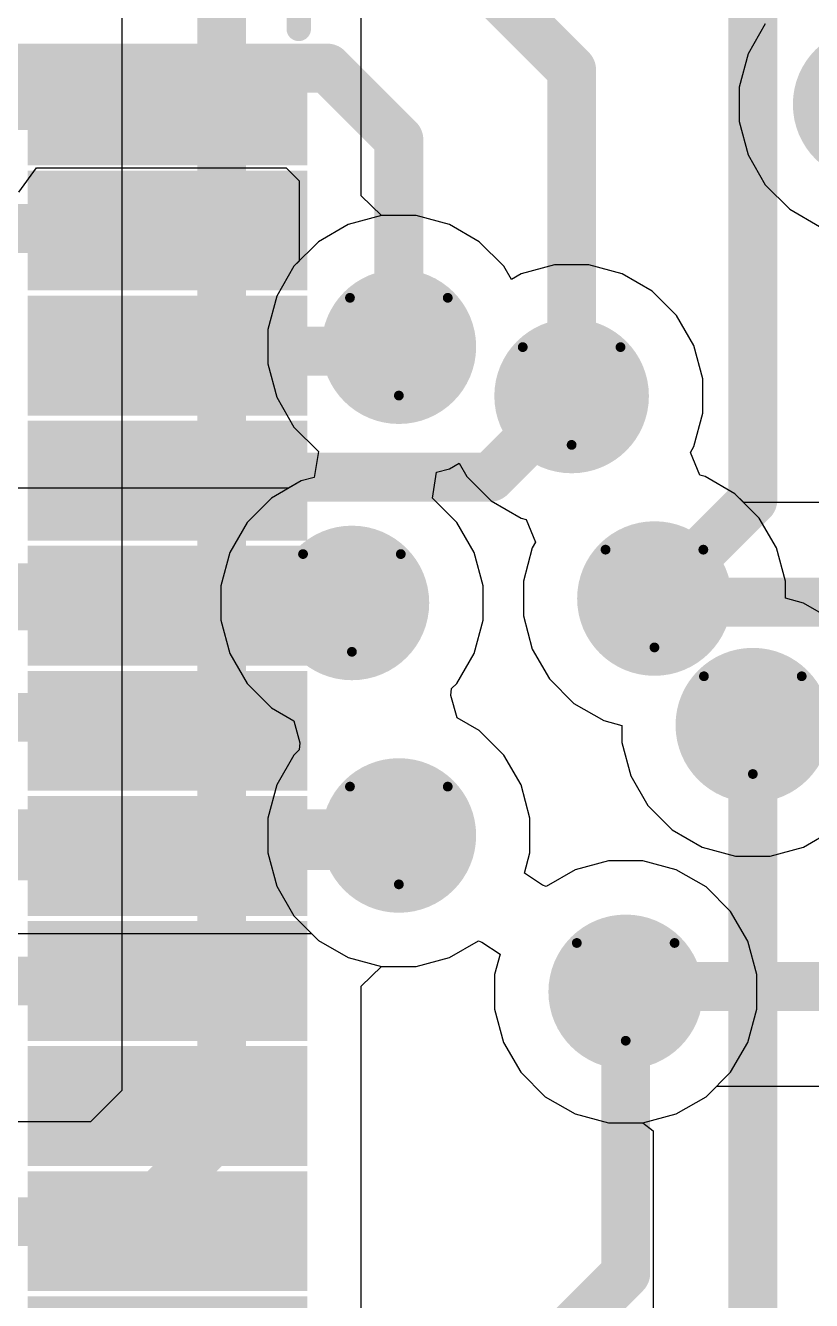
# Model space of a CAD drawing. Header units: inches. Extents: x -21 to 276, y -5 to 220.
# Drawn here: x 68.44 to 72.53, y 39.54 to 46.17 of the extents above; entities that cross this region are included whole.
import ezdxf

# ---------------------------------------------------------------- set-up
doc = ezdxf.new("R2010")
doc.units = ezdxf.units.IN
for name, color, linetype in [('Bottom Layer', 5, 'Continuous'), ('Bottom Overlay', 54, 'Continuous'), ('Bottom Paste', 16, 'Continuous'), ('Bottom Solder', 6, 'Continuous'), ('Drill Drawing', 1, 'Continuous'), ('Ground', 16, 'Continuous'), ('Power + Signal', 76, 'Continuous'), ('Top Layer', 1, 'Continuous'), ('Top Solder', 216, 'Continuous'), ('Via Holes', 16, 'Continuous')]:
    doc.layers.add(name, color=color, linetype=linetype)

# ---------------------------------------------------------------- blocks, each defined once
blk = doc.blocks.new('SSOP_28_208____B_57')
at = {"layer": 'Bottom Layer'}
for points in [[(2.775, 1.835), (4.025, 1.835), (4.025, 1.415), (2.775, 1.415)], [(2.775, 1.185), (4.025, 1.185), (4.025, 0.765), (2.775, 0.765)], [(2.775, 0.535), (4.025, 0.535), (4.025, 0.115), (2.775, 0.115)], [(2.775, -0.115), (4.025, -0.115), (4.025, -0.535), (2.775, -0.535)], [(2.775, -0.765), (4.025, -0.765), (4.025, -1.185), (2.775, -1.185)], [(2.775, -1.415), (4.025, -1.415), (4.025, -1.835), (2.775, -1.835)], [(2.775, -2.065), (4.025, -2.065), (4.025, -2.485), (2.775, -2.485)], [(2.775, -2.715), (4.025, -2.715), (4.025, -3.135), (2.775, -3.135)], [(2.775, -3.365), (4.025, -3.365), (4.025, -3.785), (2.775, -3.785)], [(2.775, -4.015), (4.025, -4.015), (4.025, -4.435), (2.775, -4.435)]]:
    blk.add_hatch(color=5, dxfattribs=at).paths.add_polyline_path(points)
at = {"layer": 'Bottom Paste'}
for points in [[(2.775, 1.835), (4.025, 1.835), (4.025, 1.415), (2.775, 1.415)], [(2.775, 1.185), (4.025, 1.185), (4.025, 0.765), (2.775, 0.765)], [(2.775, 0.535), (4.025, 0.535), (4.025, 0.115), (2.775, 0.115)], [(2.775, -0.115), (4.025, -0.115), (4.025, -0.535), (2.775, -0.535)], [(2.775, -0.765), (4.025, -0.765), (4.025, -1.185), (2.775, -1.185)], [(2.775, -1.415), (4.025, -1.415), (4.025, -1.835), (2.775, -1.835)], [(2.775, -2.065), (4.025, -2.065), (4.025, -2.485), (2.775, -2.485)], [(2.775, -2.715), (4.025, -2.715), (4.025, -3.135), (2.775, -3.135)], [(2.775, -3.365), (4.025, -3.365), (4.025, -3.785), (2.775, -3.785)], [(2.775, -4.015), (4.025, -4.015), (4.025, -4.435), (2.775, -4.435)]]:
    blk.add_hatch(color=16, dxfattribs=at).paths.add_polyline_path(points)
at = {"layer": 'Bottom Solder'}
for points in [[(2.6734, 2.5866), (4.1266, 2.5866), (4.1266, 1.9634), (2.6734, 1.9634)], [(2.6734, 1.9366), (4.1266, 1.9366), (4.1266, 1.3134), (2.6734, 1.3134)], [(2.6734, 1.2866), (4.1266, 1.2866), (4.1266, 0.6634), (2.6734, 0.6634)], [(2.6734, 0.6366), (4.1266, 0.6366), (4.1266, 0.0134), (2.6734, 0.0134)], [(2.6734, -0.0134), (4.1266, -0.0134), (4.1266, -0.6366), (2.6734, -0.6366)], [(2.6734, -0.6634), (4.1266, -0.6634), (4.1266, -1.2866), (2.6734, -1.2866)], [(2.6734, -1.3134), (4.1266, -1.3134), (4.1266, -1.9366), (2.6734, -1.9366)], [(2.6734, -1.9634), (4.1266, -1.9634), (4.1266, -2.5866), (2.6734, -2.5866)], [(2.6734, -2.6134), (4.1266, -2.6134), (4.1266, -3.2366), (2.6734, -3.2366)], [(2.6734, -3.2634), (4.1266, -3.2634), (4.1266, -3.8866), (2.6734, -3.8866)], [(2.6734, -3.9134), (4.1266, -3.9134), (4.1266, -4.5366), (2.6734, -4.5366)]]:
    blk.add_hatch(color=6, dxfattribs=at).paths.add_polyline_path(points)
at = {"layer": 'Bottom Overlay'}
blk.add_lwpolyline([(2.7178, -4.6228, 0.127, 0.127, 0), (2.7178, -5.207, 0.127, 0.127, 0)], format="xyseb", dxfattribs=at)
blk.add_lwpolyline([(2.686, -4.6228, 0.0635, 0.0635, 1), (2.7496, -4.6228, 0.0635, 0.0635, 1)], format="xyseb", close=True, dxfattribs=at)

msp = doc.modelspace()

# ---------------------------------------------------------------- hatches: boundary and pattern name
at = {"layer": 'Bottom Layer'}
h = msp.add_hatch(color=5, dxfattribs=at)
edge = h.paths.add_edge_path()
edge.add_arc((70.3834, 44.5008), 0.3, 0, 360)
h = msp.add_hatch(color=5, dxfattribs=at)
edge = h.paths.add_edge_path()
edge.add_arc((71.281, 44.2446), 0.3, 0, 360)
h = msp.add_hatch(color=5, dxfattribs=at)
edge = h.paths.add_edge_path()
edge.add_arc((70.1396, 43.1692), 0.3, 0, 360)
h = msp.add_hatch(color=5, dxfattribs=at)
edge = h.paths.add_edge_path()
edge.add_arc((71.7112, 43.1921), 0.3, 0, 360)
h = msp.add_hatch(color=5, dxfattribs=at)
edge = h.paths.add_edge_path()
edge.add_arc((72.2224, 42.5342), 0.3, 0, 360)
h = msp.add_hatch(color=5, dxfattribs=at)
edge = h.paths.add_edge_path()
edge.add_arc((70.3834, 41.9608), 0.3, 0, 360)
h = msp.add_hatch(color=5, dxfattribs=at)
edge = h.paths.add_edge_path()
edge.add_arc((71.562, 41.1482), 0.3, 0, 360)
at = {"layer": 'Bottom Solder'}
h = msp.add_hatch(color=6, dxfattribs=at)
edge = h.paths.add_edge_path()
edge.add_arc((72.832, 45.76), 0.4016, 0, 360)
h = msp.add_hatch(color=6, dxfattribs=at)
edge = h.paths.add_edge_path()
edge.add_arc((70.3834, 44.5008), 0.4016, 0, 360)
h = msp.add_hatch(color=6, dxfattribs=at)
edge = h.paths.add_edge_path()
edge.add_arc((71.281, 44.2446), 0.4016, 0, 360)
h = msp.add_hatch(color=6, dxfattribs=at)
edge = h.paths.add_edge_path()
edge.add_arc((70.1396, 43.1692), 0.4016, 0, 360)
h = msp.add_hatch(color=6, dxfattribs=at)
edge = h.paths.add_edge_path()
edge.add_arc((71.7112, 43.1921), 0.4016, 0, 360)
h = msp.add_hatch(color=6, dxfattribs=at)
edge = h.paths.add_edge_path()
edge.add_arc((72.2224, 42.5342), 0.4016, 0, 360)
h = msp.add_hatch(color=6, dxfattribs=at)
edge = h.paths.add_edge_path()
edge.add_arc((70.3834, 41.9608), 0.4016, 0, 360)
h = msp.add_hatch(color=6, dxfattribs=at)
edge = h.paths.add_edge_path()
edge.add_arc((71.562, 41.1482), 0.4016, 0, 360)
at = {"layer": 'Ground'}
h = msp.add_hatch(color=16, dxfattribs=at)
edge = h.paths.add_edge_path()
edge.add_arc((70.3834, 44.5008), 0.3, 0, 360)
h = msp.add_hatch(color=16, dxfattribs=at)
edge = h.paths.add_edge_path()
edge.add_arc((71.281, 44.2446), 0.3, 0, 360)
h = msp.add_hatch(color=16, dxfattribs=at)
edge = h.paths.add_edge_path()
edge.add_arc((70.1396, 43.1692), 0.3, 0, 360)
h = msp.add_hatch(color=16, dxfattribs=at)
edge = h.paths.add_edge_path()
edge.add_arc((71.7112, 43.1921), 0.3, 0, 360)
h = msp.add_hatch(color=16, dxfattribs=at)
edge = h.paths.add_edge_path()
edge.add_arc((72.2224, 42.5342), 0.3, 0, 360)
h = msp.add_hatch(color=16, dxfattribs=at)
edge = h.paths.add_edge_path()
edge.add_arc((70.3834, 41.9608), 0.3, 0, 360)
h = msp.add_hatch(color=16, dxfattribs=at)
edge = h.paths.add_edge_path()
edge.add_arc((71.562, 41.1482), 0.3, 0, 360)
at = {"layer": 'Power + Signal'}
h = msp.add_hatch(color=76, dxfattribs=at)
edge = h.paths.add_edge_path()
edge.add_arc((70.3834, 44.5008), 0.3, 0, 360)
h = msp.add_hatch(color=76, dxfattribs=at)
edge = h.paths.add_edge_path()
edge.add_arc((71.281, 44.2446), 0.3, 0, 360)
h = msp.add_hatch(color=76, dxfattribs=at)
edge = h.paths.add_edge_path()
edge.add_arc((70.1396, 43.1692), 0.3, 0, 360)
h = msp.add_hatch(color=76, dxfattribs=at)
edge = h.paths.add_edge_path()
edge.add_arc((71.7112, 43.1921), 0.3, 0, 360)
h = msp.add_hatch(color=76, dxfattribs=at)
edge = h.paths.add_edge_path()
edge.add_arc((72.2224, 42.5342), 0.3, 0, 360)
h = msp.add_hatch(color=76, dxfattribs=at)
edge = h.paths.add_edge_path()
edge.add_arc((70.3834, 41.9608), 0.3, 0, 360)
h = msp.add_hatch(color=76, dxfattribs=at)
edge = h.paths.add_edge_path()
edge.add_arc((71.562, 41.1482), 0.3, 0, 360)
at = {"layer": 'Top Layer'}
h = msp.add_hatch(color=1, dxfattribs=at)
edge = h.paths.add_edge_path()
edge.add_arc((70.3834, 44.5008), 0.3, 0, 360)
h = msp.add_hatch(color=1, dxfattribs=at)
edge = h.paths.add_edge_path()
edge.add_arc((71.281, 44.2446), 0.3, 0, 360)
h = msp.add_hatch(color=1, dxfattribs=at)
edge = h.paths.add_edge_path()
edge.add_arc((70.1396, 43.1692), 0.3, 0, 360)
h = msp.add_hatch(color=1, dxfattribs=at)
edge = h.paths.add_edge_path()
edge.add_arc((71.7112, 43.1921), 0.3, 0, 360)
h = msp.add_hatch(color=1, dxfattribs=at)
edge = h.paths.add_edge_path()
edge.add_arc((72.2224, 42.5342), 0.3, 0, 360)
h = msp.add_hatch(color=1, dxfattribs=at)
edge = h.paths.add_edge_path()
edge.add_arc((70.3834, 41.9608), 0.3, 0, 360)
h = msp.add_hatch(color=1, dxfattribs=at)
edge = h.paths.add_edge_path()
edge.add_arc((71.562, 41.1482), 0.3, 0, 360)
at = {"layer": 'Top Solder'}
h = msp.add_hatch(color=216, dxfattribs=at)
edge = h.paths.add_edge_path()
edge.add_arc((72.832, 45.76), 0.4016, 0, 360)
h = msp.add_hatch(color=216, dxfattribs=at)
edge = h.paths.add_edge_path()
edge.add_arc((70.3834, 44.5008), 0.4016, 0, 360)
h = msp.add_hatch(color=216, dxfattribs=at)
edge = h.paths.add_edge_path()
edge.add_arc((71.281, 44.2446), 0.4016, 0, 360)
h = msp.add_hatch(color=216, dxfattribs=at)
edge = h.paths.add_edge_path()
edge.add_arc((70.1396, 43.1692), 0.4016, 0, 360)
h = msp.add_hatch(color=216, dxfattribs=at)
edge = h.paths.add_edge_path()
edge.add_arc((71.7112, 43.1921), 0.4016, 0, 360)
h = msp.add_hatch(color=216, dxfattribs=at)
edge = h.paths.add_edge_path()
edge.add_arc((72.2224, 42.5342), 0.4016, 0, 360)
h = msp.add_hatch(color=216, dxfattribs=at)
edge = h.paths.add_edge_path()
edge.add_arc((70.3834, 41.9608), 0.4016, 0, 360)
h = msp.add_hatch(color=216, dxfattribs=at)
edge = h.paths.add_edge_path()
edge.add_arc((71.562, 41.1482), 0.4016, 0, 360)
at = {"layer": 'Via Holes'}
h = msp.add_hatch(color=7, dxfattribs=at)
edge = h.paths.add_edge_path()
edge.add_arc((70.3834, 44.5008), 0.15, 0, 360)
h = msp.add_hatch(color=7, dxfattribs=at)
edge = h.paths.add_edge_path()
edge.add_arc((71.281, 44.2446), 0.15, 0, 360)
h = msp.add_hatch(color=7, dxfattribs=at)
edge = h.paths.add_edge_path()
edge.add_arc((71.7112, 43.1921), 0.15, 0, 360)
h = msp.add_hatch(color=7, dxfattribs=at)
edge = h.paths.add_edge_path()
edge.add_arc((70.1396, 43.1692), 0.15, 0, 360)
h = msp.add_hatch(color=7, dxfattribs=at)
edge = h.paths.add_edge_path()
edge.add_arc((72.2224, 42.5342), 0.15, 0, 360)
h = msp.add_hatch(color=7, dxfattribs=at)
edge = h.paths.add_edge_path()
edge.add_arc((70.3834, 41.9608), 0.15, 0, 360)
h = msp.add_hatch(color=7, dxfattribs=at)
edge = h.paths.add_edge_path()
edge.add_arc((71.562, 41.1482), 0.15, 0, 360)

# ---------------------------------------------------------------- linework, layer by layer
at = {"layer": 'Bottom Layer'}
for p, q in [((70.1872, 45.2847), (70.1872, 46.3456)), ((72.287, 46.1781), (72.1974, 46.0229)), ((72.1974, 46.0229), (72.151, 45.8497)), ((72.151, 45.8497), (72.151, 45.6703)), ((72.151, 45.6703), (72.1974, 45.4971)), ((72.1974, 45.4971), (72.287, 45.3419)), ((72.287, 45.3419), (72.4138, 45.2151)), ((70.2937, 45.1818), (70.1872, 45.2847)), ((72.4138, 45.2151), (72.5691, 45.1254)), ((70.4731, 45.1818), (70.2937, 45.1818)), ((70.6463, 45.1354), (70.4731, 45.1818)), ((70.8015, 45.0457), (70.6463, 45.1354)), ((70.9283, 44.9189), (70.8015, 45.0457)), ((71.1913, 44.9256), (71.0181, 44.8792)), ((71.3707, 44.9256), (71.1913, 44.9256)), ((71.5439, 44.8792), (71.3707, 44.9256)), ((70.968, 44.8503), (70.9283, 44.9189)), ((71.0181, 44.8792), (70.968, 44.8503)), ((71.6991, 44.7895), (71.5439, 44.8792)), ((71.8259, 44.6628), (71.6991, 44.7895)), ((71.9156, 44.5075), (71.8259, 44.6628)), ((71.962, 44.3343), (71.9156, 44.5075)), ((71.962, 44.155), (71.962, 44.3343)), ((71.9156, 43.9818), (71.962, 44.155)), ((71.898, 43.9514), (71.9156, 43.9818)), ((71.9466, 43.834), (71.898, 43.9514)), ((71.974, 43.8267), (71.9466, 43.834)), ((72.1293, 43.737), (71.974, 43.8267)), ((72.175, 43.6913), (72.1293, 43.737)), ((73.7686, 43.6913), (72.175, 43.6913)), ((70.6463, 41.3262), (70.7964, 41.4129)), ((70.7964, 41.4129), (70.8149, 41.407)), ((70.8149, 41.407), (70.9095, 41.3442)), ((70.9095, 41.3442), (70.881, 41.2379)), ((70.1872, 41.1769), (70.2937, 41.2798)), ((70.2937, 41.2798), (70.4731, 41.2798)), ((70.4731, 41.2798), (70.6463, 41.3262)), ((70.881, 41.2379), (70.881, 41.0585)), ((70.1872, 39.9636), (70.1872, 41.1769)), ((70.881, 41.0585), (70.9274, 40.8853)), ((70.9274, 40.8853), (71.017, 40.7301)), ((71.017, 40.7301), (71.1438, 40.6033)), ((71.9801, 40.6033), (72.0353, 40.6585)), ((72.0353, 40.6585), (74.9752, 40.6585)), ((71.1438, 40.6033), (71.2991, 40.5136)), ((71.8248, 40.5136), (71.9801, 40.6033)), ((71.2991, 40.5136), (71.4723, 40.4672)), ((71.6516, 40.4672), (71.8248, 40.5136)), ((71.4723, 40.4672), (71.6516, 40.4672)), ((70.1872, 39.3136), (70.1872, 39.9636))]:
    msp.add_line(p, q, dxfattribs=at)
for points in [[(64.8116, 45.7546, 0.254, 0.254, 0), (69.1812, 45.7546, 0.254, 0.254, 0)], [(67.5576, 45.1148, 0.254, 0.254, 0), (69.171, 45.1148, 0.254, 0.254, 0)], [(69.171, 45.1148, 0.254, 0.254, 0), (69.1812, 45.1046, 0.254, 0.254, 0)], [(69.1812, 44.4546, 0.254, 0.254, 0), (69.2043, 44.4777, 0.254, 0.254, 0)], [(69.2043, 44.4777, 0.254, 0.254, 0), (70.3603, 44.4777, 0.254, 0.254, 0)], [(70.3603, 44.4777, 0.254, 0.254, 0), (70.3834, 44.5008, 0.254, 0.254, 0)], [(70.8589, 43.8225, 0.254, 0.254, 0), (71.281, 44.2446, 0.254, 0.254, 0)], [(69.1812, 43.8046, 0.254, 0.254, 0), (69.1991, 43.8225, 0.254, 0.254, 0)], [(69.1991, 43.8225, 0.254, 0.254, 0), (70.8589, 43.8225, 0.254, 0.254, 0)], [(68.2325, 43.1546, 0.254, 0.254, 0), (69.1812, 43.1546, 0.254, 0.254, 0)], [(69.1812, 43.1546, 0.254, 0.254, 0), (69.1885, 43.1619, 0.254, 0.254, 0)], [(69.1885, 43.1619, 0.254, 0.254, 0), (70.1323, 43.1619, 0.254, 0.254, 0)], [(70.1323, 43.1619, 0.254, 0.254, 0), (70.1396, 43.1692, 0.254, 0.254, 0)], [(71.6096, 43.1921, 0.254, 0.254, 0), (71.6283, 43.1734, 0.254, 0.254, 0)], [(71.6283, 43.1734, 0.254, 0.254, 0), (75.9624, 43.1734, 0.254, 0.254, 0)], [(66.2857, 42.5745, 0.254, 0.254, 0), (69.1112, 42.5745, 0.254, 0.254, 0)], [(69.1112, 42.5745, 0.254, 0.254, 0), (69.1812, 42.5046, 0.254, 0.254, 0)], [(72.2224, 42.5342, 0.254, 0.254, 0), (72.2372, 42.5194, 0.254, 0.254, 0)], [(72.2372, 42.5194, 0.254, 0.254, 0), (75.9664, 42.5194, 0.254, 0.254, 0)], [(70.3303, 41.9077, 0.254, 0.254, 0), (70.3834, 41.9608, 0.254, 0.254, 0)], [(69.1812, 41.9077, 0.254, 0.254, 0), (70.3303, 41.9077, 0.254, 0.254, 0)], [(68.2978, 41.8546, 0.254, 0.254, 0), (69.1812, 41.8546, 0.254, 0.254, 0)], [(68.2325, 41.2046, 0.254, 0.254, 0), (69.1812, 41.2046, 0.254, 0.254, 0)], [(71.562, 41.1482, 0.254, 0.254, 0), (71.5902, 41.1764, 0.254, 0.254, 0)], [(71.5902, 41.1764, 0.254, 0.254, 0), (75.953, 41.1764, 0.254, 0.254, 0)]]:
    msp.add_lwpolyline(points, format="xyseb", dxfattribs=at)
for points in [[(69.1177, 45.7546, 0.127, 0.127, 1), (69.2447, 45.7546, 0.127, 0.127, 1)], [(69.1075, 45.1148, 0.127, 0.127, 1), (69.2345, 45.1148, 0.127, 0.127, 1)], [(69.1075, 45.1148, 0.127, 0.127, 1), (69.2345, 45.1148, 0.127, 0.127, 1)], [(69.1177, 45.1046, 0.127, 0.127, 1), (69.2447, 45.1046, 0.127, 0.127, 1)], [(69.1408, 44.4777, 0.127, 0.127, 1), (69.2678, 44.4777, 0.127, 0.127, 1)], [(69.1408, 44.4777, 0.127, 0.127, 1), (69.2678, 44.4777, 0.127, 0.127, 1)], [(70.2968, 44.4777, 0.127, 0.127, 1), (70.4238, 44.4777, 0.127, 0.127, 1)], [(70.2968, 44.4777, 0.127, 0.127, 1), (70.4238, 44.4777, 0.127, 0.127, 1)], [(70.3199, 44.5008, 0.127, 0.127, 1), (70.4469, 44.5008, 0.127, 0.127, 1)], [(69.1177, 44.4546, 0.127, 0.127, 1), (69.2447, 44.4546, 0.127, 0.127, 1)], [(71.2175, 44.2446, 0.127, 0.127, 1), (71.3445, 44.2446, 0.127, 0.127, 1)], [(69.1177, 43.8046, 0.127, 0.127, 1), (69.2447, 43.8046, 0.127, 0.127, 1)], [(69.1356, 43.8225, 0.127, 0.127, 1), (69.2626, 43.8225, 0.127, 0.127, 1)], [(69.1356, 43.8225, 0.127, 0.127, 1), (69.2626, 43.8225, 0.127, 0.127, 1)], [(70.7954, 43.8225, 0.127, 0.127, 1), (70.9224, 43.8225, 0.127, 0.127, 1)], [(70.7954, 43.8225, 0.127, 0.127, 1), (70.9224, 43.8225, 0.127, 0.127, 1)], [(69.1177, 43.1546, 0.127, 0.127, 1), (69.2447, 43.1546, 0.127, 0.127, 1)], [(69.1177, 43.1546, 0.127, 0.127, 1), (69.2447, 43.1546, 0.127, 0.127, 1)], [(69.125, 43.1619, 0.127, 0.127, 1), (69.252, 43.1619, 0.127, 0.127, 1)], [(69.125, 43.1619, 0.127, 0.127, 1), (69.252, 43.1619, 0.127, 0.127, 1)], [(70.0688, 43.1619, 0.127, 0.127, 1), (70.1958, 43.1619, 0.127, 0.127, 1)], [(70.0688, 43.1619, 0.127, 0.127, 1), (70.1958, 43.1619, 0.127, 0.127, 1)], [(70.0761, 43.1692, 0.127, 0.127, 1), (70.2031, 43.1692, 0.127, 0.127, 1)], [(71.5461, 43.1921, 0.127, 0.127, 1), (71.6731, 43.1921, 0.127, 0.127, 1)], [(71.5648, 43.1734, 0.127, 0.127, 1), (71.6918, 43.1734, 0.127, 0.127, 1)], [(71.5648, 43.1734, 0.127, 0.127, 1), (71.6918, 43.1734, 0.127, 0.127, 1)], [(69.0477, 42.5745, 0.127, 0.127, 1), (69.1747, 42.5745, 0.127, 0.127, 1)], [(69.0477, 42.5745, 0.127, 0.127, 1), (69.1747, 42.5745, 0.127, 0.127, 1)], [(69.1177, 42.5046, 0.127, 0.127, 1), (69.2447, 42.5046, 0.127, 0.127, 1)], [(72.1589, 42.5342, 0.127, 0.127, 1), (72.2859, 42.5342, 0.127, 0.127, 1)], [(72.1737, 42.5194, 0.127, 0.127, 1), (72.3007, 42.5194, 0.127, 0.127, 1)], [(72.1737, 42.5194, 0.127, 0.127, 1), (72.3007, 42.5194, 0.127, 0.127, 1)], [(70.3199, 41.9608, 0.127, 0.127, 1), (70.4469, 41.9608, 0.127, 0.127, 1)], [(69.1177, 41.9077, 0.127, 0.127, 1), (69.2447, 41.9077, 0.127, 0.127, 1)], [(70.2668, 41.9077, 0.127, 0.127, 1), (70.3938, 41.9077, 0.127, 0.127, 1)], [(70.2668, 41.9077, 0.127, 0.127, 1), (70.3938, 41.9077, 0.127, 0.127, 1)], [(69.1177, 41.8546, 0.127, 0.127, 1), (69.2447, 41.8546, 0.127, 0.127, 1)], [(69.1177, 41.2046, 0.127, 0.127, 1), (69.2447, 41.2046, 0.127, 0.127, 1)], [(71.5267, 41.1764, 0.127, 0.127, 1), (71.6537, 41.1764, 0.127, 0.127, 1)], [(71.5267, 41.1764, 0.127, 0.127, 1), (71.6537, 41.1764, 0.127, 0.127, 1)], [(71.4985, 41.1482, 0.127, 0.127, 1), (71.6255, 41.1482, 0.127, 0.127, 1)]]:
    msp.add_lwpolyline(points, format="xyseb", close=True, dxfattribs=at)
at = {"layer": 'Drill Drawing'}
for points in [[(70.1294, 44.7548, 0.0508, 0.0508, 0), (70.6374, 44.7548, 0.0508, 0.0508, 0)], [(70.1294, 44.7548, 0.0508, 0.0508, 0), (70.3834, 44.2468, 0.0508, 0.0508, 0)], [(70.3834, 44.2468, 0.0508, 0.0508, 0), (70.6374, 44.7548, 0.0508, 0.0508, 0)], [(71.027, 44.4986, 0.0508, 0.0508, 0), (71.535, 44.4986, 0.0508, 0.0508, 0)], [(71.027, 44.4986, 0.0508, 0.0508, 0), (71.281, 43.9906, 0.0508, 0.0508, 0)], [(71.281, 43.9906, 0.0508, 0.0508, 0), (71.535, 44.4986, 0.0508, 0.0508, 0)], [(71.4572, 43.4461, 0.0508, 0.0508, 0), (71.9652, 43.4461, 0.0508, 0.0508, 0)], [(71.4572, 43.4461, 0.0508, 0.0508, 0), (71.7112, 42.9381, 0.0508, 0.0508, 0)], [(71.7112, 42.9381, 0.0508, 0.0508, 0), (71.9652, 43.4461, 0.0508, 0.0508, 0)], [(69.8856, 43.4232, 0.0508, 0.0508, 0), (70.3936, 43.4232, 0.0508, 0.0508, 0)], [(69.8856, 43.4232, 0.0508, 0.0508, 0), (70.1396, 42.9152, 0.0508, 0.0508, 0)], [(70.1396, 42.9152, 0.0508, 0.0508, 0), (70.3936, 43.4232, 0.0508, 0.0508, 0)], [(71.9684, 42.7882, 0.0508, 0.0508, 0), (72.4764, 42.7882, 0.0508, 0.0508, 0)], [(71.9684, 42.7882, 0.0508, 0.0508, 0), (72.2224, 42.2802, 0.0508, 0.0508, 0)], [(72.2224, 42.2802, 0.0508, 0.0508, 0), (72.4764, 42.7882, 0.0508, 0.0508, 0)], [(70.1294, 42.2148, 0.0508, 0.0508, 0), (70.6374, 42.2148, 0.0508, 0.0508, 0)], [(70.1294, 42.2148, 0.0508, 0.0508, 0), (70.3834, 41.7068, 0.0508, 0.0508, 0)], [(70.3834, 41.7068, 0.0508, 0.0508, 0), (70.6374, 42.2148, 0.0508, 0.0508, 0)], [(71.308, 41.4022, 0.0508, 0.0508, 0), (71.816, 41.4022, 0.0508, 0.0508, 0)], [(71.308, 41.4022, 0.0508, 0.0508, 0), (71.562, 40.8942, 0.0508, 0.0508, 0)], [(71.562, 40.8942, 0.0508, 0.0508, 0), (71.816, 41.4022, 0.0508, 0.0508, 0)]]:
    msp.add_lwpolyline(points, format="xyseb", dxfattribs=at)
for points in [[(70.1167, 44.7548, 0.0254, 0.0254, 1), (70.1421, 44.7548, 0.0254, 0.0254, 1)], [(70.1167, 44.7548, 0.0254, 0.0254, 1), (70.1421, 44.7548, 0.0254, 0.0254, 1)], [(70.6247, 44.7548, 0.0254, 0.0254, 1), (70.6501, 44.7548, 0.0254, 0.0254, 1)], [(70.6247, 44.7548, 0.0254, 0.0254, 1), (70.6501, 44.7548, 0.0254, 0.0254, 1)], [(71.0143, 44.4986, 0.0254, 0.0254, 1), (71.0397, 44.4986, 0.0254, 0.0254, 1)], [(71.0143, 44.4986, 0.0254, 0.0254, 1), (71.0397, 44.4986, 0.0254, 0.0254, 1)], [(71.5223, 44.4986, 0.0254, 0.0254, 1), (71.5477, 44.4986, 0.0254, 0.0254, 1)], [(71.5223, 44.4986, 0.0254, 0.0254, 1), (71.5477, 44.4986, 0.0254, 0.0254, 1)], [(70.3707, 44.2468, 0.0254, 0.0254, 1), (70.3961, 44.2468, 0.0254, 0.0254, 1)], [(70.3707, 44.2468, 0.0254, 0.0254, 1), (70.3961, 44.2468, 0.0254, 0.0254, 1)], [(71.2683, 43.9906, 0.0254, 0.0254, 1), (71.2937, 43.9906, 0.0254, 0.0254, 1)], [(71.2683, 43.9906, 0.0254, 0.0254, 1), (71.2937, 43.9906, 0.0254, 0.0254, 1)], [(71.4445, 43.4461, 0.0254, 0.0254, 1), (71.4699, 43.4461, 0.0254, 0.0254, 1)], [(71.4445, 43.4461, 0.0254, 0.0254, 1), (71.4699, 43.4461, 0.0254, 0.0254, 1)], [(71.9525, 43.4461, 0.0254, 0.0254, 1), (71.9779, 43.4461, 0.0254, 0.0254, 1)], [(71.9525, 43.4461, 0.0254, 0.0254, 1), (71.9779, 43.4461, 0.0254, 0.0254, 1)], [(69.8729, 43.4232, 0.0254, 0.0254, 1), (69.8983, 43.4232, 0.0254, 0.0254, 1)], [(69.8729, 43.4232, 0.0254, 0.0254, 1), (69.8983, 43.4232, 0.0254, 0.0254, 1)], [(70.3809, 43.4232, 0.0254, 0.0254, 1), (70.4063, 43.4232, 0.0254, 0.0254, 1)], [(70.3809, 43.4232, 0.0254, 0.0254, 1), (70.4063, 43.4232, 0.0254, 0.0254, 1)], [(70.1269, 42.9152, 0.0254, 0.0254, 1), (70.1523, 42.9152, 0.0254, 0.0254, 1)], [(70.1269, 42.9152, 0.0254, 0.0254, 1), (70.1523, 42.9152, 0.0254, 0.0254, 1)], [(71.6985, 42.9381, 0.0254, 0.0254, 1), (71.7239, 42.9381, 0.0254, 0.0254, 1)], [(71.6985, 42.9381, 0.0254, 0.0254, 1), (71.7239, 42.9381, 0.0254, 0.0254, 1)], [(71.9557, 42.7882, 0.0254, 0.0254, 1), (71.9811, 42.7882, 0.0254, 0.0254, 1)], [(71.9557, 42.7882, 0.0254, 0.0254, 1), (71.9811, 42.7882, 0.0254, 0.0254, 1)], [(72.4637, 42.7882, 0.0254, 0.0254, 1), (72.4891, 42.7882, 0.0254, 0.0254, 1)], [(72.4637, 42.7882, 0.0254, 0.0254, 1), (72.4891, 42.7882, 0.0254, 0.0254, 1)], [(72.2097, 42.2802, 0.0254, 0.0254, 1), (72.2351, 42.2802, 0.0254, 0.0254, 1)], [(72.2097, 42.2802, 0.0254, 0.0254, 1), (72.2351, 42.2802, 0.0254, 0.0254, 1)], [(70.1167, 42.2148, 0.0254, 0.0254, 1), (70.1421, 42.2148, 0.0254, 0.0254, 1)], [(70.1167, 42.2148, 0.0254, 0.0254, 1), (70.1421, 42.2148, 0.0254, 0.0254, 1)], [(70.6247, 42.2148, 0.0254, 0.0254, 1), (70.6501, 42.2148, 0.0254, 0.0254, 1)], [(70.6247, 42.2148, 0.0254, 0.0254, 1), (70.6501, 42.2148, 0.0254, 0.0254, 1)], [(70.3707, 41.7068, 0.0254, 0.0254, 1), (70.3961, 41.7068, 0.0254, 0.0254, 1)], [(70.3707, 41.7068, 0.0254, 0.0254, 1), (70.3961, 41.7068, 0.0254, 0.0254, 1)], [(71.2953, 41.4022, 0.0254, 0.0254, 1), (71.3207, 41.4022, 0.0254, 0.0254, 1)], [(71.2953, 41.4022, 0.0254, 0.0254, 1), (71.3207, 41.4022, 0.0254, 0.0254, 1)], [(71.8033, 41.4022, 0.0254, 0.0254, 1), (71.8287, 41.4022, 0.0254, 0.0254, 1)], [(71.8033, 41.4022, 0.0254, 0.0254, 1), (71.8287, 41.4022, 0.0254, 0.0254, 1)], [(71.5493, 40.8942, 0.0254, 0.0254, 1), (71.5747, 40.8942, 0.0254, 0.0254, 1)], [(71.5493, 40.8942, 0.0254, 0.0254, 1), (71.5747, 40.8942, 0.0254, 0.0254, 1)]]:
    msp.add_lwpolyline(points, format="xyseb", close=True, dxfattribs=at)
at = {"layer": 'Ground'}
for p, q in [((72.287, 46.1781), (72.1974, 46.0229)), ((72.1974, 46.0229), (72.151, 45.8497)), ((72.151, 45.8497), (72.151, 45.6703)), ((72.151, 45.6703), (72.1974, 45.4971)), ((72.1974, 45.4971), (72.287, 45.3419)), ((72.287, 45.3419), (72.4138, 45.2151)), ((72.4138, 45.2151), (72.5691, 45.1254)), ((70.1205, 45.1354), (69.9653, 45.0457)), ((70.2937, 45.1818), (70.1205, 45.1354)), ((70.4731, 45.1818), (70.2937, 45.1818)), ((70.6463, 45.1354), (70.4731, 45.1818)), ((70.8015, 45.0457), (70.6463, 45.1354)), ((69.9653, 45.0457), (69.8385, 44.9189)), ((70.9283, 44.9189), (70.8015, 45.0457)), ((71.1913, 44.9256), (71.0181, 44.8792)), ((71.3707, 44.9256), (71.1913, 44.9256)), ((71.5439, 44.8792), (71.3707, 44.9256)), ((69.8385, 44.9189), (69.7488, 44.7637)), ((70.968, 44.8503), (70.9283, 44.9189)), ((71.0181, 44.8792), (70.968, 44.8503)), ((71.6991, 44.7895), (71.5439, 44.8792)), ((71.8259, 44.6628), (71.6991, 44.7895)), ((69.7488, 44.7637), (69.7024, 44.5905)), ((71.9156, 44.5075), (71.8259, 44.6628)), ((69.7024, 44.5905), (69.7024, 44.4111)), ((71.962, 44.3343), (71.9156, 44.5075)), ((69.7024, 44.4111), (69.7488, 44.2379)), ((71.962, 44.155), (71.962, 44.3343)), ((69.7488, 44.2379), (69.8385, 44.0827)), ((71.9156, 43.9818), (71.962, 44.155)), ((69.8385, 44.0827), (69.9653, 43.9559)), ((69.9653, 43.9559), (69.9436, 43.8217)), ((71.898, 43.9514), (71.9156, 43.9818)), ((71.9466, 43.834), (71.898, 43.9514)), ((70.5794, 43.8483), (70.6463, 43.8662)), ((70.6463, 43.8662), (70.6964, 43.8952)), ((70.6964, 43.8952), (70.7361, 43.8265)), ((69.8767, 43.8038), (69.7214, 43.7141)), ((69.9436, 43.8217), (69.8767, 43.8038)), ((70.5577, 43.7141), (70.5794, 43.8483)), ((70.7361, 43.8265), (70.8629, 43.6997)), ((71.974, 43.8267), (71.9466, 43.834)), ((72.1293, 43.737), (71.974, 43.8267)), ((72.2561, 43.6103), (72.1293, 43.737)), ((69.7214, 43.7141), (69.5946, 43.5873)), ((70.6845, 43.5873), (70.5577, 43.7141)), ((70.8629, 43.6997), (71.0181, 43.61)), ((71.0181, 43.61), (71.0455, 43.6027)), ((71.0455, 43.6027), (71.0941, 43.4854)), ((72.3457, 43.455), (72.2561, 43.6103)), ((69.5946, 43.5873), (69.505, 43.4321)), ((70.7742, 43.4321), (70.6845, 43.5873)), ((71.0941, 43.4854), (71.0766, 43.455)), ((69.505, 43.4321), (69.4586, 43.2589)), ((70.8206, 43.2589), (70.7742, 43.4321)), ((71.0766, 43.455), (71.0302, 43.2818)), ((72.3922, 43.2818), (72.3457, 43.455)), ((71.0302, 43.2818), (71.0302, 43.1025)), ((72.3922, 43.1937), (72.3922, 43.2818)), ((69.4586, 43.2589), (69.4586, 43.0795)), ((70.8206, 43.0795), (70.8206, 43.2589)), ((72.4852, 43.1688), (72.3922, 43.1937)), ((72.6405, 43.0791), (72.4852, 43.1688)), ((69.4586, 43.0795), (69.505, 42.9063)), ((70.7742, 42.9063), (70.8206, 43.0795)), ((71.0302, 43.1025), (71.0766, 42.9292)), ((69.505, 42.9063), (69.5946, 42.7511)), ((70.6845, 42.7511), (70.7742, 42.9063)), ((71.0766, 42.9292), (71.1662, 42.774)), ((69.5946, 42.7511), (69.7214, 42.6243)), ((70.6574, 42.7239), (70.6845, 42.7511)), ((71.1662, 42.774), (71.293, 42.6472)), ((70.6542, 42.6876), (70.6574, 42.7239)), ((70.6857, 42.5726), (70.6542, 42.6876)), ((69.7214, 42.6243), (69.8373, 42.5574)), ((71.293, 42.6472), (71.4483, 42.5575)), ((69.8373, 42.5574), (69.8688, 42.4424)), ((70.8015, 42.5057), (70.6857, 42.5726)), ((71.4483, 42.5575), (71.5414, 42.5326)), ((70.9283, 42.3789), (70.8015, 42.5057)), ((71.5414, 42.5326), (71.5414, 42.4445)), ((69.8656, 42.4061), (69.8385, 42.3789)), ((69.8688, 42.4424), (69.8656, 42.4061)), ((71.5414, 42.4445), (71.5878, 42.2713)), ((69.8385, 42.3789), (69.7488, 42.2237)), ((71.018, 42.2237), (70.9283, 42.3789)), ((69.7488, 42.2237), (69.7024, 42.0505)), ((71.0644, 42.0505), (71.018, 42.2237)), ((71.5878, 42.2713), (71.6774, 42.1161)), ((71.6774, 42.1161), (71.8042, 41.9893)), ((69.7024, 42.0505), (69.7024, 41.8711)), ((71.0644, 41.8711), (71.0644, 42.0505)), ((71.8042, 41.9893), (71.9595, 41.8996)), ((72.4852, 41.8996), (72.6405, 41.9893)), ((71.9595, 41.8996), (72.1327, 41.8532)), ((72.312, 41.8532), (72.4852, 41.8996)), ((69.7024, 41.8711), (69.7488, 41.6979)), ((71.0359, 41.7648), (71.0644, 41.8711)), ((71.4723, 41.8292), (71.2991, 41.7828)), ((71.6516, 41.8292), (71.4723, 41.8292)), ((71.8248, 41.7828), (71.6516, 41.8292)), ((72.1327, 41.8532), (72.312, 41.8532)), ((71.1305, 41.702), (71.0359, 41.7648)), ((71.2991, 41.7828), (71.149, 41.6961)), ((71.9801, 41.6931), (71.8248, 41.7828)), ((69.7488, 41.6979), (69.8385, 41.5427)), ((71.149, 41.6961), (71.1305, 41.702)), ((72.1069, 41.5663), (71.9801, 41.6931)), ((72.1966, 41.4111), (72.1069, 41.5663)), ((69.8385, 41.5427), (69.9653, 41.4159)), ((69.9653, 41.4159), (70.1205, 41.3262)), ((70.6463, 41.3262), (70.7964, 41.4129)), ((70.7964, 41.4129), (70.8149, 41.407)), ((72.243, 41.2379), (72.1966, 41.4111)), ((70.8149, 41.407), (70.9095, 41.3442)), ((70.9095, 41.3442), (70.881, 41.2379)), ((70.1205, 41.3262), (70.2937, 41.2798)), ((70.2937, 41.2798), (70.4731, 41.2798)), ((70.4731, 41.2798), (70.6463, 41.3262)), ((70.881, 41.2379), (70.881, 41.0585)), ((72.243, 41.0585), (72.243, 41.2379)), ((70.881, 41.0585), (70.9274, 40.8853)), ((72.1966, 40.8853), (72.243, 41.0585)), ((70.9274, 40.8853), (71.017, 40.7301)), ((72.1069, 40.7301), (72.1966, 40.8853)), ((71.017, 40.7301), (71.1438, 40.6033)), ((71.9801, 40.6033), (72.1069, 40.7301)), ((71.1438, 40.6033), (71.2991, 40.5136)), ((71.8248, 40.5136), (71.9801, 40.6033)), ((71.2991, 40.5136), (71.4723, 40.4672)), ((71.6516, 40.4672), (71.8248, 40.5136)), ((71.4723, 40.4672), (71.6516, 40.4672))]:
    msp.add_line(p, q, dxfattribs=at)
at = {"layer": 'Power + Signal'}
for p, q in [((68.945, 46.2971), (68.945, 40.6362)), ((68.945, 40.6362), (68.781, 40.4722)), ((68.781, 40.4722), (67.2725, 40.4722))]:
    msp.add_line(p, q, dxfattribs=at)
for points in [[(69.463, 40.4216, 0.254, 0.254, 0), (69.463, 46.5116, 0.254, 0.254, 0)], [(71.562, 39.685, 0.254, 0.254, 0), (71.562, 41.1482, 0.254, 0.254, 0)], [(68.9956, 39.9542, 0.254, 0.254, 0), (69.463, 40.4216, 0.254, 0.254, 0)], [(66.8274, 39.9542, 0.254, 0.254, 0), (68.9956, 39.9542, 0.254, 0.254, 0)], [(71.1317, 39.2547, 0.254, 0.254, 0), (71.562, 39.685, 0.254, 0.254, 0)]]:
    msp.add_lwpolyline(points, format="xyseb", dxfattribs=at)
for points in [[(71.4985, 41.1482, 0.127, 0.127, 1), (71.6255, 41.1482, 0.127, 0.127, 1)], [(69.3995, 40.4216, 0.127, 0.127, 1), (69.5265, 40.4216, 0.127, 0.127, 1)], [(69.3995, 40.4216, 0.127, 0.127, 1), (69.5265, 40.4216, 0.127, 0.127, 1)], [(68.9321, 39.9542, 0.127, 0.127, 1), (69.0591, 39.9542, 0.127, 0.127, 1)], [(68.9321, 39.9542, 0.127, 0.127, 1), (69.0591, 39.9542, 0.127, 0.127, 1)], [(71.4985, 39.685, 0.127, 0.127, 1), (71.6255, 39.685, 0.127, 0.127, 1)], [(71.4985, 39.685, 0.127, 0.127, 1), (71.6255, 39.685, 0.127, 0.127, 1)]]:
    msp.add_lwpolyline(points, format="xyseb", close=True, dxfattribs=at)
at = {"layer": 'Top Layer'}
for p, q in [((68.4091, 45.3036), (68.5016, 45.4306)), ((68.5016, 45.4306), (69.7978, 45.4306)), ((69.7978, 45.4306), (69.8654, 45.363)), ((69.8654, 45.363), (69.8654, 44.9459)), ((69.8654, 44.9459), (69.8385, 44.9189)), ((69.8385, 44.9189), (69.7488, 44.7637)), ((69.7488, 44.7637), (69.7024, 44.5905)), ((69.7024, 44.5905), (69.7024, 44.4111)), ((69.7024, 44.4111), (69.7488, 44.2379)), ((69.7488, 44.2379), (69.8385, 44.0827)), ((69.8385, 44.0827), (69.9653, 43.9559)), ((69.9653, 43.9559), (69.9436, 43.8217)), ((69.8767, 43.8038), (69.8098, 43.7652)), ((69.9436, 43.8217), (69.8767, 43.8038)), ((69.8098, 43.7652), (65.2078, 43.7652)), ((68.2162, 41.4518), (69.9293, 41.4518)), ((69.9293, 41.4518), (69.9653, 41.4159)), ((69.9653, 41.4159), (70.1205, 41.3262)), ((70.6463, 41.3262), (70.7964, 41.4129)), ((70.7964, 41.4129), (70.8149, 41.407)), ((70.8149, 41.407), (70.9095, 41.3442)), ((70.9095, 41.3442), (70.881, 41.2379)), ((70.1205, 41.3262), (70.2937, 41.2798)), ((70.2937, 41.2798), (70.4731, 41.2798)), ((70.4731, 41.2798), (70.6463, 41.3262)), ((70.881, 41.2379), (70.881, 41.0585)), ((70.881, 41.0585), (70.9274, 40.8853)), ((70.9274, 40.8853), (71.017, 40.7301)), ((71.017, 40.7301), (71.1438, 40.6033)), ((71.1438, 40.6033), (71.2991, 40.5136)), ((71.2991, 40.5136), (71.4723, 40.4672)), ((71.4723, 40.4672), (71.6516, 40.4672)), ((71.6516, 40.4672), (71.7044, 40.4267)), ((71.7044, 40.4267), (71.7044, 38.2275))]:
    msp.add_line(p, q, dxfattribs=at)
for points in [[(72.2224, 43.7033, 0.254, 0.254, 0), (72.2224, 56.0282, 0.254, 0.254, 0)], [(70.4294, 46.7916, 0.254, 0.254, 0), (71.281, 45.94, 0.254, 0.254, 0)], [(59.9948, 45.9486, 0.254, 0.254, 0), (70.0124, 45.9486, 0.254, 0.254, 0)], [(70.0124, 45.9486, 0.254, 0.254, 0), (70.3834, 45.5776, 0.254, 0.254, 0)], [(71.281, 44.2446, 0.254, 0.254, 0), (71.281, 45.94, 0.254, 0.254, 0)], [(70.3834, 44.5008, 0.254, 0.254, 0), (70.3834, 45.5776, 0.254, 0.254, 0)], [(71.7112, 43.1921, 0.254, 0.254, 0), (72.2224, 43.7033, 0.254, 0.254, 0)], [(60.2578, 43.2472, 0.254, 0.254, 0), (70.1396, 43.2472, 0.254, 0.254, 0)], [(72.2224, 38.013, 0.254, 0.254, 0), (72.2224, 42.3299, 0.254, 0.254, 0)], [(60.3139, 41.9697, 0.254, 0.254, 0), (70.3745, 41.9697, 0.254, 0.254, 0)], [(70.3745, 41.9697, 0.254, 0.254, 0), (70.3834, 41.9608, 0.254, 0.254, 0)]]:
    msp.add_lwpolyline(points, format="xyseb", dxfattribs=at)
for points in [[(69.9489, 45.9486, 0.127, 0.127, 1), (70.0759, 45.9486, 0.127, 0.127, 1)], [(69.9489, 45.9486, 0.127, 0.127, 1), (70.0759, 45.9486, 0.127, 0.127, 1)], [(71.2175, 45.94, 0.127, 0.127, 1), (71.3445, 45.94, 0.127, 0.127, 1)], [(71.2175, 45.94, 0.127, 0.127, 1), (71.3445, 45.94, 0.127, 0.127, 1)], [(70.3199, 45.5776, 0.127, 0.127, 1), (70.4469, 45.5776, 0.127, 0.127, 1)], [(70.3199, 45.5776, 0.127, 0.127, 1), (70.4469, 45.5776, 0.127, 0.127, 1)], [(70.3199, 44.5008, 0.127, 0.127, 1), (70.4469, 44.5008, 0.127, 0.127, 1)], [(71.2175, 44.2446, 0.127, 0.127, 1), (71.3445, 44.2446, 0.127, 0.127, 1)], [(72.1589, 43.7033, 0.127, 0.127, 1), (72.2859, 43.7033, 0.127, 0.127, 1)], [(72.1589, 43.7033, 0.127, 0.127, 1), (72.2859, 43.7033, 0.127, 0.127, 1)], [(70.0761, 43.2472, 0.127, 0.127, 1), (70.2031, 43.2472, 0.127, 0.127, 1)], [(71.6477, 43.1921, 0.127, 0.127, 1), (71.7747, 43.1921, 0.127, 0.127, 1)], [(72.1589, 42.3299, 0.127, 0.127, 1), (72.2859, 42.3299, 0.127, 0.127, 1)], [(70.311, 41.9697, 0.127, 0.127, 1), (70.438, 41.9697, 0.127, 0.127, 1)], [(70.311, 41.9697, 0.127, 0.127, 1), (70.438, 41.9697, 0.127, 0.127, 1)], [(70.3199, 41.9608, 0.127, 0.127, 1), (70.4469, 41.9608, 0.127, 0.127, 1)]]:
    msp.add_lwpolyline(points, format="xyseb", close=True, dxfattribs=at)

# ---------------------------------------------------------------- block references
at = {"rotation": 180}
msp.add_blockref('SSOP_28_208____B_57', (72.5812, 41.5296), dxfattribs=at)

doc.saveas('drawing.dxf')
